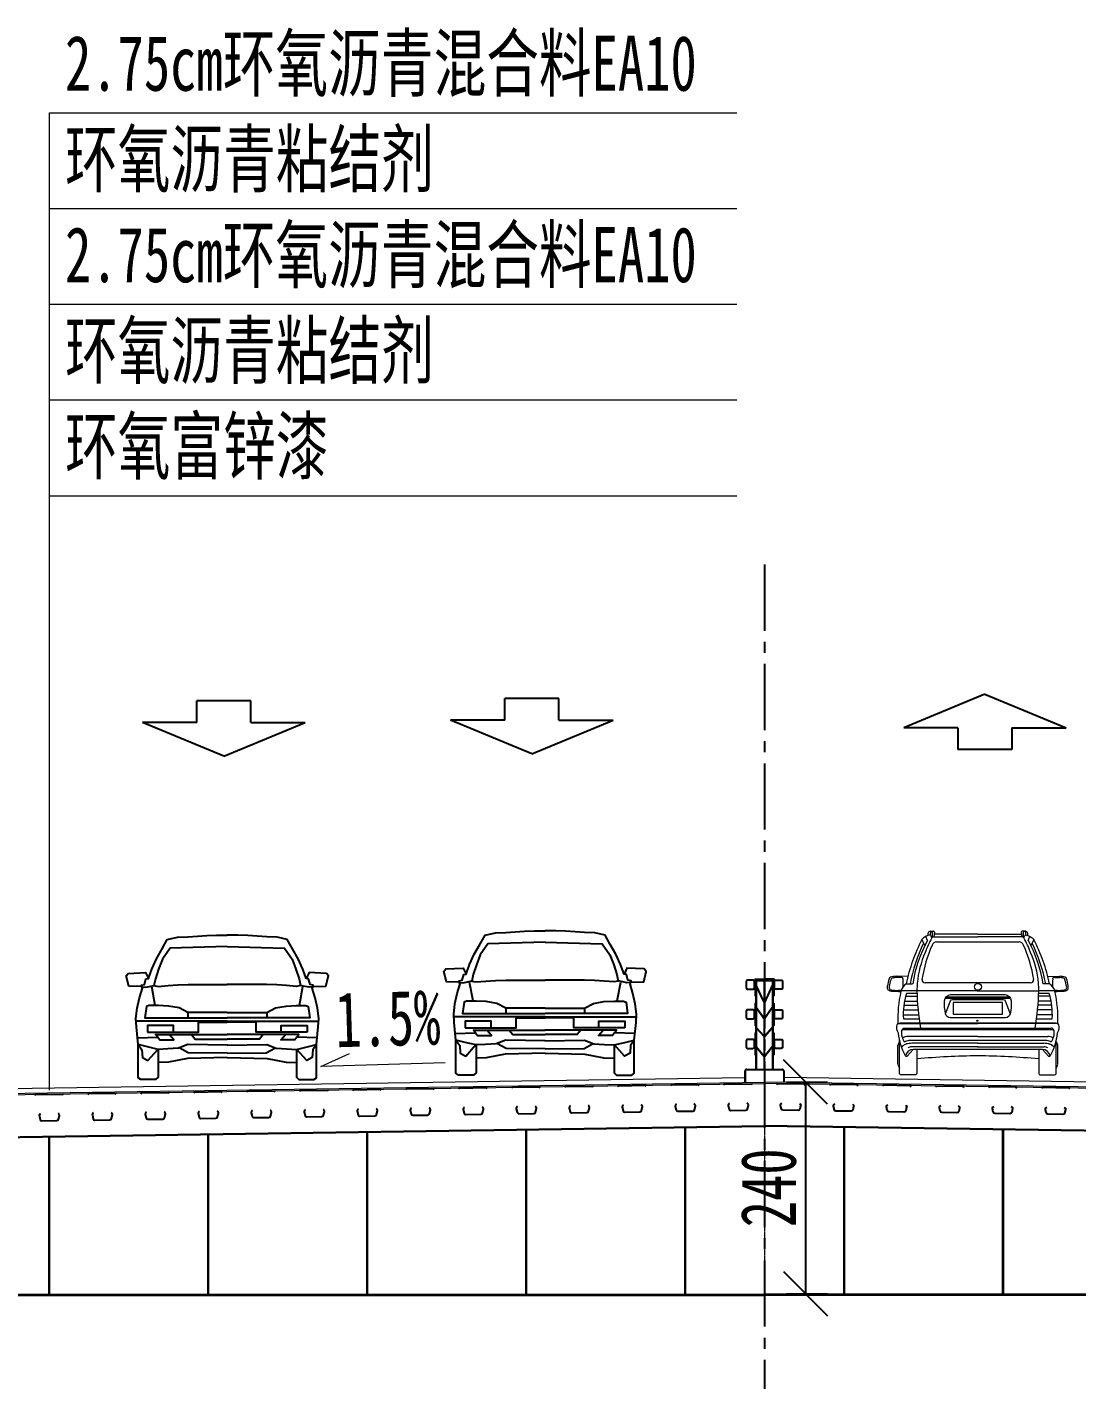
# Model space of a CAD drawing. Extents: x -2611510 to 954358, y -247163 to 181535.
# Drawn here: x 831099 to 842984, y 37988 to 53397 of the extents above; entities that cross this region are included whole.
import ezdxf

# ---------------------------------------------------------------- set-up
doc = ezdxf.new("R2010")
doc.units = 0
doc.linetypes.add('CENTER', pattern=[2, 1.25, -0.25, 0.25, -0.25])
doc.linetypes.add('CENTER2', pattern=[1.125, 0.75, -0.125, 0.125, -0.125])
doc.layers.get('Defpoints').update_dxf_attribs({"color": 8})
doc.layers.add('Dim', color=4, linetype='Continuous')
doc.layers.add('车', color=4, linetype='Continuous')
for name, color, linetype, lineweight in [('中心线', 2, 'CENTER', 15), ('文字', 7, 'Continuous', 15), ('标注', 3, 'Continuous', 18), ('钢板粗线', 1, 'Continuous', 25), ('钢板细线', 6, 'Continuous', 15)]:
    doc.layers.add(name, color=color, linetype=linetype, lineweight=lineweight)
doc.styles.add('fs', font='仿宋_GB2312.TTF', dxfattribs={"width": 0.7})
doc.styles.get("Standard").update_dxf_attribs({"font": '仿宋_GB2312.TTF', "width": 0.7})
doc.dimstyles.new('250-1', dxfattribs={"dimscale": 250, "dimtxt": 2.5, "dimasz": 2, "dimexe": 1, "dimexo": 1, "dimgap": 0, "dimtad": 0, "dimdec": 0, "dimlfac": 0.1, "dimrnd": 0.1, "dimzin": 12, "dimdsep": 46, "dimtxsty": 'Standard', "dimblk": 'OBLIQUE', "dimcen": -1, "dimclrd": 4, "dimclre": 256, "dimclrt": 4, "dimadec": 4, "dimazin": 0, "dimtp": 2, "dimtm": 3, "dimtfac": 0.5, "dimtdec": 0, "dimtmove": 2, "dimatfit": 3, "dimldrblk": 'OBLIQUE', "dimfxl": 5, "dimfxlon": 1, "dimtvp": 0.7, "dimtolj": 1, "dimtzin": 12, "dimarcsym": 0})

# ---------------------------------------------------------------- blocks, each defined once
blk = doc.blocks.new('CAMRY-F')
at = {"color": 150}
for p, q in [((-0.718, 0.751), (-0.754, 0.941)), ((0.747, 0.751), (0.783, 0.941))]:
    blk.add_line(p, q, dxfattribs=at)
for points in [[(0.015, 0.347), (-0.386, 0.352), (-0.482, 0.317), (-0.591, 0.308), (-0.687, 0.304), (-0.797, 0.33), (-0.893, 0.352), (-0.91, 0.531), (-0.914, 0.618), (-0.901, 0.723), (-0.879, 0.827), (-0.849, 0.924), (-0.858, 0.941), (-0.988, 0.945), (-1.015, 1.05), (-0.993, 1.076), (-0.818, 1.085), (-0.788, 1.024), (-0.753, 1.12), (-0.705, 1.225), (-0.648, 1.325), (-0.596, 1.421), (-0.491, 1.443), (-0.386, 1.447), (-0.29, 1.452), (-0.194, 1.46), (-0.094, 1.465), (0.014, 1.465)], [(0.013, 0.347), (0.415, 0.352), (0.511, 0.317), (0.62, 0.308), (0.716, 0.304), (0.825, 0.33), (0.921, 0.352), (0.939, 0.531), (0.943, 0.618), (0.93, 0.723), (0.908, 0.827), (0.878, 0.924), (0.886, 0.941), (1.017, 0.945), (1.043, 1.05), (1.021, 1.076), (0.847, 1.085), (0.817, 1.024), (0.782, 1.12), (0.734, 1.225), (0.677, 1.325), (0.624, 1.421), (0.52, 1.443), (0.415, 1.447), (0.319, 1.452), (0.223, 1.46), (0.123, 1.465), (0.014, 1.465)], [(0.014, 1.349), (-0.568, 1.331), (-0.644, 1.221), (-0.684, 1.117), (-0.716, 1.021), (-0.731, 0.951), (-0.688, 0.944), (-0.588, 0.951), (-0.489, 0.959), (-0.385, 0.964), (-0.284, 0.961), (0.014, 0.961)], [(0.014, 1.349), (0.596, 1.331), (0.673, 1.221), (0.712, 1.117), (0.745, 1.021), (0.759, 0.951), (0.717, 0.944), (0.616, 0.951), (0.517, 0.959), (0.414, 0.964), (0.313, 0.961), (0.014, 0.961)], [(-0.859, 0.939), (-0.859, 0.956), (-0.827, 0.964), (-0.812, 1.021), (-0.788, 1.024)], [(0.888, 0.939), (0.888, 0.956), (0.856, 0.964), (0.841, 1.021), (0.817, 1.024)], [(-0.859, 0.939), (-0.817, 0.936), (-0.775, 0.944), (-0.731, 0.954)], [(0.888, 0.939), (0.846, 0.936), (0.804, 0.944), (0.759, 0.954)], [(-0.386, 0.679), (-0.476, 0.727), (-0.583, 0.744), (-0.686, 0.749), (-0.783, 0.749), (-0.808, 0.739), (-0.824, 0.624), (-0.386, 0.624)], [(0.415, 0.679), (0.505, 0.727), (0.612, 0.744), (0.715, 0.749), (0.812, 0.749), (0.837, 0.739), (0.852, 0.624), (0.414, 0.624)], [(0.014, 0.589), (-0.911, 0.589)], [(-0.533, 0.479), (-0.279, 0.479), (-0.279, 0.579), (0.014, 0.579)], [(0.014, 0.679), (-0.386, 0.679), (-0.386, 0.624), (0.014, 0.624)], [(0.014, 0.679), (0.415, 0.679), (0.415, 0.624), (0.014, 0.624)], [(0.014, 0.589), (0.94, 0.589)], [(0.562, 0.479), (0.307, 0.479), (0.307, 0.579), (0.014, 0.579)], [(-0.899, 0.422), (-0.692, 0.426), (-0.714, 0.456), (0.014, 0.456)], [(-0.692, 0.426), (-0.671, 0.4), (-0.53, 0.399), (-0.576, 0.456)], [(-0.35, 0.456), (-0.312, 0.409), (0.014, 0.409)], [(0.378, 0.456), (0.341, 0.409), (0.014, 0.409)], [(0.928, 0.422), (0.72, 0.426), (0.742, 0.456), (0.014, 0.456)], [(0.72, 0.426), (0.7, 0.4), (0.559, 0.399), (0.605, 0.456)], [(-0.687, 0.304), (-0.687, 0.02), (-0.714, -0.002), (-0.866, -0.002), (-0.893, 0.016), (-0.893, 0.352)], [(-0.893, 0.352), (-0.853, 0.299), (-0.849, 0.221), (-0.792, 0.19), (-0.692, 0.304)], [(0.014, 0.264), (-0.382, 0.269), (-0.469, 0.317)], [(0.014, 0.264), (0.411, 0.269), (0.498, 0.317)], [(0.716, 0.304), (0.716, 0.02), (0.742, -0.002), (0.895, -0.002), (0.921, 0.016), (0.921, 0.352)], [(0.921, 0.352), (0.882, 0.299), (0.878, 0.221), (0.821, 0.19), (0.72, 0.304)], [(0.014, 0.222), (-0.39, 0.212), (-0.478, 0.195), (-0.583, 0.173), (-0.687, 0.169)], [(0.014, 0.222), (0.419, 0.212), (0.507, 0.195), (0.612, 0.173), (0.716, 0.169)]]:
    blk.add_lwpolyline(points, dxfattribs=at)
for points in [[(-0.796, 0.479), (-0.533, 0.479), (-0.533, 0.547), (-0.796, 0.547)], [(0.825, 0.479), (0.562, 0.479), (0.562, 0.547), (0.825, 0.547)]]:
    blk.add_lwpolyline(points, close=True, dxfattribs=at)
blk = doc.blocks.new('A$C1F375032')
at = {"layer": '车', "ltscale": 1000}
for p, q in [((-0.838, 1.048), (-0.838, 1.716)), ((-0.838, 1.716), (0.838, 1.716)), ((0.838, 1.048), (0.838, 1.716)), ((0, 0), (-2.524, 1.048)), ((-0.838, 1.048), (-2.524, 1.048)), ((0, 0), (2.524, 1.048)), ((0.838, 1.048), (2.524, 1.048))]:
    blk.add_line(p, q, dxfattribs=at)
blk = doc.blocks.new('小车')
at = {"layer": '标注', "color": 150}
for p, q in [((-0.486, 1.289), (-0.489, 1.252)), ((-0.486, 1.289), (-0.454, 1.289)), ((-0.443, 1.281), (-0.451, 1.231)), ((0, 1.258), (0.447, 1.258)), ((0.443, 1.281), (0.451, 1.231)), ((0.486, 1.289), (0.455, 1.289)), ((0.487, 1.289), (0.489, 1.252)), ((-0.517, 1.196), (-0.534, 1.237)), ((-0.451, 1.231), (0, 1.231)), ((0, 1.231), (0, 1.231)), ((0.517, 1.196), (0.534, 1.237)), ((-0.926, 0.7), (-0.925, 0.73)), ((-0.717, 0.827), (-0.838, 0.828)), ((-0.79, 0.816), (-0.838, 0.816)), ((-0.735, 0.752), (-0.668, 0.752)), ((0, 0.76), (-0.539, 0.76)), ((0.539, 0.76), (0, 0.76)), ((0.735, 0.752), (0.668, 0.752)), ((0.717, 0.827), (0.838, 0.828)), ((0.79, 0.816), (0.838, 0.816)), ((0.926, 0.7), (0.925, 0.73)), ((-0.75, 0.575), (-0.618, 0.575)), ((-0.74, 0.623), (-0.622, 0.623)), ((-0.624, 0.653), (-0.732, 0.653)), ((0.751, 0.575), (0.619, 0.575)), ((0.74, 0.623), (0.623, 0.623)), ((-0.762, 0.485), (-0.613, 0.485)), ((-0.757, 0.531), (-0.616, 0.531)), ((0.764, 0.435), (0.608, 0.435)), ((0.762, 0.485), (0.613, 0.485)), ((0.758, 0.531), (0.616, 0.531)), ((-0.82, 0.343), (0, 0.343)), ((-0.763, 0.392), (-0.602, 0.391)), ((-0.003, 0.297), (0.752, 0.297)), ((0.82, 0.343), (0, 0.343)), ((-0.802, -0.17), (-0.801, 0.175)), ((0, 0.213), (-0.717, 0.213)), ((0, 0.142), (-0.677, 0.142)), ((0, 0.213), (0.718, 0.213)), ((0, 0.142), (0.677, 0.142)), ((0.802, -0.17), (0.802, 0.175)), ((-0.818, -0.073), (-0.818, 0.122)), ((-0.774, 0.108), (-0.78, 0.101)), ((-0.774, 0.108), (-0.776, 0.106)), ((-0.774, 0.108), (-0.774, 0.108)), ((-0.624, 0.08), (-0.624, -0.166)), ((-0.003, 0.106), (0.678, 0.106)), ((0.625, 0.08), (0.625, -0.166)), ((0.774, 0.108), (0.777, 0.106)), ((0.774, 0.108), (0.774, 0.108)), ((0.819, -0.073), (0.819, 0.122)), ((-0.635, -0.182), (-0.787, -0.182)), ((0.636, -0.182), (0.787, -0.182))]:
    blk.add_line(p, q, dxfattribs=at)
for points in [[(0, 1.258), (-0.447, 1.258)], [(0.424, 1.178), (0, 1.178), (-0.424, 1.178)], [(0.451, 1.231), (0, 1.231)], [(0.006, 0.68), (-0.624, 0.68)], [(-0.332, 0.605), (0, 0.605), (0.332, 0.605)], [(-0.324, 0.619), (0, 0.619), (0.324, 0.619)], [(-0.006, 0.68), (0.624, 0.68)], [(-0.764, 0.435), (-0.607, 0.435)]]:
    blk.add_lwpolyline(points, dxfattribs=at)
for points in [[(-0.452, 1.231, 0.172866), (-0.471, 1.221, 0.047073), (-0.54, 1.071, 0.079972), (-0.621, 0.759, 0.011505), (-0.624, 0.68), (-0.765, 0.68, 0.145591), (-0.789, 0.673, 0.061623), (-0.82, 0.343, 0.061623)], [(-0.543, 1.146), (-0.555, 1.166), (-0.574, 1.204, 0.063342), (-0.735, 0.751, 0.063342)], [(0.82, 0.343, 0.061623), (0.789, 0.673, 0.145591), (0.765, 0.68), (0.624, 0.68, 0.011505), (0.622, 0.759, 0.079972), (0.54, 1.071, 0.047073), (0.471, 1.221, -0.116952), (0.489, 1.252, -0.181877), (0.574, 1.204), (0.555, 1.166), (0.544, 1.146)], [(0.735, 0.751, 0.063342), (0.574, 1.204, 0.063342)], [(-0.33, 0.444), (-0.28, 0.576, -0.327516), (-0.259, 0.589), (0, 0.589), (0.259, 0.589, -0.327516), (0.28, 0.576), (0.33, 0.444)], [(0.602, 0.391), (0.763, 0.392, 0.07958), (0.732, 0.653), (0.625, 0.653)], [(0.741, 0.012, 0.343237), (0.662, 0.08), (0, 0.08), (-0.662, 0.08), (-0.724, 0.01, -0.537894), (-0.74, 0.013, -0.109459), (-0.812, 0.246, -0.241867), (-0.827, 0.331, -0.331193), (-0.814, 0.346, -0.075367), (-0.793, 0.351), (0, 0.351), (0.793, 0.351, -0.075367), (0.814, 0.346, -0.331193), (0.827, 0.331, -0.241867), (0.812, 0.246, -0.109459), (0.74, 0.013, -0.537894), (0.724, 0.01), (0.662, 0.08)], [(-0.779, 0.275, -0.118814), (-0.74, 0.284), (0, 0.284), (0.741, 0.284, -0.118814), (0.779, 0.275, -0.156607), (0.75, 0.152, 0.178906), (0.707, 0.169), (0, 0.169), (-0.707, 0.169, 0.178906), (-0.75, 0.152, -0.156607), (-0.779, 0.275, -0.35687), (-0.751, 0.297), (0.003, 0.297)], [(0.003, 0.106), (-0.678, 0.106, 0.143263), (-0.717, 0.095)], [(0.625, -0.018, 0.018849), (0, 0.014, 0.018849), (-0.624, -0.018, 0.018849)]]:
    blk.add_lwpolyline(points, format="xyb", dxfattribs=at)
blk.add_lwpolyline([(-0.33, 0.444, -0.069548), (-0.341, 0.577, -0.383803), (-0.277, 0.641), (0, 0.641), (0.277, 0.641, -0.383803), (0.342, 0.577, -0.069548), (0.331, 0.444, -0.366402), (0.283, 0.404), (0, 0.404), (-0.283, 0.404, -0.366402)], format="xyb", close=True, dxfattribs=at)
blk.add_lwpolyline([(0.254, 0.56), (0, 0.56), (-0.254, 0.56), (-0.254, 0.44), (0, 0.44), (0.254, 0.44)], close=True, dxfattribs=at)
for centre, radius in [((0.001, 0.72), 0.0355), ((-0.005, 0.373), 0.00548)]:
    blk.add_circle(centre, radius, dxfattribs=at)
for centre, radius, start, end in [((-0.49, 1.264), 0.0223, 139.4552, 173.2019), ((-0.482, 1.264), 0.0298, 173.2019, 212.2235), ((-0.486, 1.261), 0.0276, 112.4906, 139.4552), ((-0.483, 1.256), 0.0331, 94.2343, 112.4906), ((-0.484, 1.268), 0.0213, 51.4785, 94.2343), ((-0.495, 1.254), 0.0389, 34.5705, 51.4785), ((-0.746, 1.27), 0.283, 350.7165, 1.2227), ((-0.454, 1.277), 0.0117, 18.0542, 90), ((0.455, 1.277), 0.0117, 90, 161.9458), ((0.496, 1.254), 0.0389, 128.5215, 145.4295), ((0.746, 1.27), 0.283, 178.7773, 189.2835), ((0.485, 1.268), 0.0213, 85.7657, 128.5215), ((0.484, 1.256), 0.0331, 67.5094, 85.7657), ((0.486, 1.261), 0.0276, 40.5448, 67.5094), ((0.49, 1.264), 0.0223, 6.7981, 40.5448), ((0.482, 1.264), 0.0298, 327.7765, 6.7981), ((0.968, 0.428), 1.694, 154.1415, 169.0056), ((0.724, 0.525), 1.41, 151.5982, 170.7551), ((-0.469, 1.115), 0.138, 98.4526, 139.685), ((0.826, 0.573), 1.416, 156.132, 170.9153), ((-0.545, 1.199), 0.077, 16.7771, 43.4594), ((-0.416, 1.123), 0.0571, 95.8138, 156.132), ((0.416, 1.123), 0.0571, 23.868, 84.1862), ((0.447, 1.199), 0.0322, 42.4212, 81.6514), ((-0.826, 0.573), 1.416, 9.0847, 23.868), ((-0.723, 0.525), 1.41, 9.2449, 28.4018), ((-0.967, 0.428), 1.694, 10.9944, 25.8585), ((-0.902, 0.705), 0.0248, 191.3176, 232.6477), ((-0.64, 0.706), 0.285, 160.2234, 175.1314), ((-0.883, 0.715), 0.0267, 158.6011, 230.2375), ((-0.887, 0.799), 0.0221, 107.0533, 169.1728), ((-0.521, 0.659), 0.393, 160.5314, 170.4026), ((-0.839, 0.641), 0.187, 89.7894, 107.0533), ((-0.867, 0.787), 0.025, 101.423, 172.2356), ((-0.449, -1.834), 2.678, 98.3463, 99.0847), ((-0.784, 0.799), 0.0178, 1.5287, 115.4928), ((-0.638, 0.623), 0.161, 127.0043, 160.4465), ((-2.582, 0.751), 1.816, 359.084, 1.5287), ((-0.539, 0.793), 0.0327, 173.4394, 270), ((0.539, 0.793), 0.0327, 270, 6.5606), ((0.638, 0.623), 0.161, 19.5535, 52.9957), ((2.582, 0.751), 1.816, 178.4713, 180.916), ((0.784, 0.799), 0.0178, 64.5072, 178.4713), ((0.839, 0.641), 0.187, 72.9467, 90.2106), ((0.45, -1.834), 2.678, 80.9153, 81.6537), ((0.867, 0.787), 0.025, 7.7644, 78.577), ((0.521, 0.659), 0.393, 9.5974, 19.4686), ((0.887, 0.799), 0.0221, 10.8272, 72.9467), ((0.884, 0.715), 0.0267, 309.7625, 21.3989), ((0.64, 0.706), 0.285, 4.8686, 19.7766), ((0.902, 0.705), 0.0248, 307.3523, 348.6824), ((-0.881, 0.763), 0.0857, 245.3071, 268.1339), ((-0.87, 0.751), 0.0645, 241.9378, 269.4387), ((-0.776, 2.219), 1.546, 265.9839, 269.5091), ((-0.834, 0.951), 0.267, 261.9923, 269.0143), ((-0.836, 1.036), 0.352, 269.6452, 278.1952), ((0.069, 0.425), 0.833, 164.1157, 182.3158), ((2.029, 0.742), 2.654, 181.3371, 189.6393), ((-2.029, 0.742), 2.654, 350.3607, 358.6629), ((0.836, 1.036), 0.352, 261.8048, 270.3548), ((0.776, 2.219), 1.546, 270.4909, 274.0161), ((0.834, 0.951), 0.267, 270.9857, 278.0077), ((0.87, 0.751), 0.0645, 270.5613, 298.0622), ((0.881, 0.763), 0.0857, 271.8661, 294.6929), ((0.752, 0.269), 0.0282, 11.4402, 90), ((-0.748, 0.111), 0.0709, 138.3966, 170.8829), ((-0.717, 0.128), 0.0849, 90, 126.6234), ((-0.677, -0.091), 0.233, 90, 104.0668), ((0.677, -0.091), 0.233, 75.9332, 90), ((0.718, 0.128), 0.0849, 53.3766, 90), ((0.749, 0.111), 0.0709, 9.1171, 41.6034), ((-0.715, 0.06), 0.0767, 104.0668, 141.1478), ((-0.658, -0.004), 0.084, 92.694, 168.4705), ((0.678, 0.033), 0.0737, 57.3884, 90), ((0.715, 0.06), 0.0767, 38.8522, 75.9332), ((-0.725, -0.056), 0.0947, 190.7253, 215.5303), ((0.726, -0.056), 0.0947, 324.4697, 349.2747), ((-0.787, -0.167), 0.0149, 189.4848, 270), ((-0.641, -0.166), 0.0171, 290.6939, 0), ((0.642, -0.166), 0.0171, 180, 249.3061), ((0.787, -0.167), 0.0149, 270, 350.5152)]:
    blk.add_arc(centre, radius, start, end, dxfattribs=at)
blk = doc.blocks.new('_Oblique')
at = {"color": 0, "linetype": 'ByBlock', "lineweight": -2}
blk.add_line((-0.5, -0.5), (0.5, 0.5), dxfattribs=at)
blk = doc.blocks.new('*D367')
at = {"layer": 'Defpoints', "color": 0}
for p in [(839447, 41459), (839447, 39064), (839912, 39064)]:
    blk.add_point(p, dxfattribs=at)
at = {"layer": 'Dim', "lineweight": -2}
for p, q in [((839697, 41459), (840162, 41459)), ((839697, 39064), (840162, 39064))]:
    blk.add_line(p, q, dxfattribs=at)
at = {"layer": 'Dim', "color": 4, "lineweight": -2}
blk.add_line((839912, 41459), (839912, 39064), dxfattribs=at)
at = {"layer": 'Dim', "color": 4, "lineweight": -2, "xscale": 500, "yscale": 500, "zscale": 500}
for p, rotation in [((839912, 41459), 90), ((839912, 39064), 270)]:
    blk.add_blockref('_Oblique', p, dxfattribs=dict(at, rotation=rotation))
at = {"layer": 'Dim', "color": 4, "insert": (839495, 40262), "char_height": 625, "attachment_point": 5, "rotation": 90}
blk.add_mtext('\\A1;240', dxfattribs=at)
blk = doc.blocks.new('U型肋1')
at = {"layer": 'Defpoints'}
blk.add_line((-160, 0), (160, 0), dxfattribs=at)
at = {"layer": '钢板粗线', "color": 6}
for p, q in [((148, -10), (160, 0)), ((-148, -10), (-160, 0))]:
    blk.add_line(p, q, dxfattribs=at)
blk.add_lwpolyline([(-99, -220, 0.414266), (-114, -245), (-104, -285, 0.348876), (-85, -300), (85, -300, 0.348876), (104, -285), (114, -245, 0.414091), (99, -220, 0.414091)], format="xyb", dxfattribs=at)
blk = doc.blocks.new('中护栏')
at = {"color": 1}
for p, q in [((-110, 1030), (0, 1030)), ((-110, 1030), (-110, 840)), ((-100, 1020), (0, 1020)), ((-100, 1020), (-100, 10)), ((-100, 1008), (100, 1008)), ((-88, 1008), (-88, 10)), ((-2, 774), (-88, 958)), ((-2, 765), (-88, 948)), ((-2, 755), (-88, 939)), ((-2, 10), (-2, 1008)), ((110, 1030), (0, 1030)), ((0, 1020), (0, 1030)), ((100, 1020), (0, 1020)), ((0, 10), (0, 1008)), ((3, 10), (3, 1008)), ((3, 774), (88, 958)), ((3, 765), (88, 948)), ((3, 755), (88, 939)), ((88, 1008), (88, 10)), ((100, 1020), (100, 10)), ((110, 1030), (110, 840)), ((-110, 840), (-100, 840)), ((100, 840), (110, 840)), ((-110, 755), (-110, 505)), ((-110, 755), (-100, 755)), ((-2, 590), (-88, 712)), ((-2, 583), (-88, 705)), ((0, 573), (-88, 698)), ((0, 573), (88, 698)), ((3, 590), (88, 712)), ((3, 583), (88, 705)), ((100, 755), (110, 755)), ((110, 755), (110, 505)), ((-110, 505), (-100, 505)), ((-2, 386), (-88, 481)), ((-2, 380), (-88, 475)), ((-2, 374), (-88, 469)), ((3, 386), (88, 481)), ((3, 380), (88, 475)), ((3, 374), (88, 469)), ((100, 505), (110, 505)), ((-110, 420), (-110, 170)), ((-110, 420), (-100, 420)), ((100, 420), (110, 420)), ((110, 420), (110, 170)), ((-110, 170), (-100, 170)), ((-2, 160), (-88, 265)), ((-2, 154), (-88, 259)), ((-2, 147), (-88, 253)), ((3, 160), (88, 265)), ((3, 154), (88, 259)), ((3, 147), (88, 253)), ((100, 170), (110, 170)), ((-200, 10), (200, 10)), ((-200, 0), (200, 0)), ((-225, -15), (-225, -140)), ((-215, -15), (-215, -140)), ((215, -15), (215, -140)), ((225, -15), (225, -140))]:
    blk.add_line(p, q, dxfattribs=at)
for points in [[(-210, 1000), (-210, 930, 0.414214), (-190, 910), (-130, 910, 0.414214), (-110, 930), (-110, 1000, 0.414214), (-130, 1020), (-190, 1020, 0.414214)], [(-202, 1000), (-202, 930, 0.414214), (-190, 918), (-130, 918, 0.414214), (-118, 930), (-118, 1000, 0.414214), (-130, 1012), (-190, 1012, 0.414214)], [(210, 1000), (210, 930, -0.414214), (190, 910), (130, 910, -0.414214), (110, 930), (110, 1000, -0.414214), (130, 1020), (190, 1020, -0.414214)], [(202, 1000), (202, 930, -0.414214), (190, 918), (130, 918, -0.414214), (118, 930), (118, 1000, -0.414214), (130, 1012), (190, 1012, -0.414214)], [(-210, 665), (-210, 595, 0.414214), (-190, 575), (-130, 575, 0.414214), (-110, 595), (-110, 665, 0.414214), (-130, 685), (-190, 685, 0.414214)], [(-202, 665), (-202, 595, 0.414214), (-190, 583), (-130, 583, 0.414214), (-118, 595), (-118, 665, 0.414214), (-130, 677), (-190, 677, 0.414214)], [(210, 665), (210, 595, -0.414214), (190, 575), (130, 575, -0.414214), (110, 595), (110, 665, -0.414214), (130, 685), (190, 685, -0.414214)], [(202, 665), (202, 595, -0.414214), (190, 583), (130, 583, -0.414214), (118, 595), (118, 665, -0.414214), (130, 677), (190, 677, -0.414214)], [(-210, 330), (-210, 260, 0.414214), (-190, 240), (-130, 240, 0.414214), (-110, 260), (-110, 330, 0.414214), (-130, 350), (-190, 350, 0.414214)], [(-202, 330), (-202, 260, 0.414214), (-190, 248), (-130, 248, 0.414214), (-118, 260), (-118, 330, 0.414214), (-130, 342), (-190, 342, 0.414214)], [(210, 330), (210, 260, -0.414214), (190, 240), (130, 240, -0.414214), (110, 260), (110, 330, -0.414214), (130, 350), (190, 350, -0.414214)], [(202, 330), (202, 260, -0.414214), (190, 248), (130, 248, -0.414214), (118, 260), (118, 330, -0.414214), (130, 342), (190, 342, -0.414214)]]:
    blk.add_lwpolyline(points, format="xyb", close=True, dxfattribs=at)
for centre, radius, start, end in [((-200, -15), 25, 90, 180), ((-200, -15), 15, 90, 180), ((200, -15), 25, 360, 90), ((200, -15), 15, 360, 90)]:
    blk.add_arc(centre, radius, start, end, dxfattribs=at)

msp = doc.modelspace()

# ---------------------------------------------------------------- linework, layer by layer
at = {"color": 6, "linetype": 'CENTER2', "ltscale": 1000}
msp.add_line((839446.7, 47316), (839446.7, 37987.7), dxfattribs=at)
at = {"layer": 'Defpoints'}
for p in [(829857.4, 40818.8), (849036, 40818.8)]:
    msp.add_line(p, (839446.7, 40962.6), dxfattribs=at)
at = {"layer": '中心线', "ltscale": 0.3}
msp.add_line((839446.7, 41753.7), (839446.7, 38824.2), dxfattribs=at)
at = {"layer": '文字'}
for p, q in [((831352.1, 41365.3), (831352.1, 52428.3)), ((831352.1, 52428.3), (839134.6, 52428.3)), ((831352.1, 51345), (839134.6, 51345)), ((831352.1, 50261.7), (839134.6, 50261.7)), ((831352.1, 49178.3), (839134.6, 49178.3)), ((831352.1, 48095), (839134.6, 48095)), ((834423.4, 41633.7), (834750.1, 41781.9)), ((835833, 41675), (834423.4, 41633.7))]:
    msp.add_line(p, q, dxfattribs=at)
at = {"layer": '钢板细线'}
for p, q in [((829856.2, 40812.8), (839446.9, 40956.6)), ((829858.6, 40824.8), (839446.9, 40968.6)), ((831340.9, 40835), (831340.9, 39058.7)), ((831352.9, 40835.2), (831352.9, 39058.7)), ((833140.9, 40862), (833140.9, 39058.7)), ((833152.9, 40862.2), (833152.9, 39058.7)), ((834940.9, 40889), (834940.9, 39058.7)), ((834952.9, 40889.2), (834952.9, 39058.7)), ((836740.9, 40916), (836740.9, 39058.7)), ((836752.9, 40916.2), (836752.9, 39058.7)), ((838540.9, 40943), (838540.9, 39058.7)), ((838552.9, 40943.2), (838552.9, 39058.7)), ((849034.8, 40824.8), (839446.5, 40968.6)), ((849037.2, 40812.8), (839446.5, 40956.6)), ((840340.5, 40943.2), (840340.5, 39058.7)), ((840352.5, 40943), (840352.5, 39058.7)), ((842140.5, 40916.2), (842140.5, 39058.7)), ((842152.5, 40916), (842152.5, 39058.7)), ((829558.1, 39058.7), (839446.9, 39058.7)), ((829558.1, 39042.7), (839446.9, 39042.7)), ((849335.3, 39058.7), (839446.5, 39058.7)), ((849335.3, 39042.7), (839446.5, 39042.7))]:
    msp.add_line(p, q, dxfattribs=at)
for points in [[(819447, 41316.3), (825747, 41253.2), (839446.7, 41458.7)], [(827621.7, 41336.3), (839221.7, 41510.3)], [(859446.4, 41316.3), (853146.4, 41253.2), (839446.7, 41458.7)], [(851271.7, 41336.3), (839671.7, 41510.3)], [(819447, 41300.3), (825747, 41237.2), (839447, 41442.7)], [(859446.4, 41300.3), (853146.4, 41237.2), (839446.4, 41442.7)]]:
    msp.add_lwpolyline(points, dxfattribs=at)

# ---------------------------------------------------------------- block references
for name, p, xscale, yscale, zscale in [('CAMRY-F', (836946.8, 41539.9), 1114.105263154488, 1114.105263154488, 1114.105263154488), ('小车', (841863.2, 41740.7), 1105.263157899026, 1105.263157899026, 1105.263157899026), ('CAMRY-F', (833348.8, 41490.5), 1114.105263154488, 1114.105263154488, 1114.105263154488)]:
    msp.add_blockref(name, p, dxfattribs=dict(xscale=xscale, yscale=yscale, zscale=zscale))
at = {"layer": '标注', "color": 7, "xscale": -364.7368421079591, "yscale": 364.7368421079591, "zscale": 364.7368421052631}
for p in [(833324.2, 45147.4), (836814.3, 45172.9)]:
    msp.add_blockref('A$C1F375032', p, dxfattribs=at)
at = {"layer": '标注', "color": 7, "xscale": 364.7368421079591, "yscale": 364.7368421079591, "zscale": 364.7368421079591, "rotation": 180}
msp.add_blockref('A$C1F375032', (841944.1, 45850.1), dxfattribs=at)
at = {"layer": '标注'}
msp.add_blockref('中护栏', (839446.7, 41595.7), dxfattribs=at)
at = {"layer": '钢板细线', "rotation": 0.8593722436391068}
for p in [(831346.9, 41321.2), (831946.9, 41330.2), (832546.9, 41339.2), (833146.9, 41348.2), (833746.9, 41357.2), (834346.9, 41366.2), (834946.9, 41375.2), (835546.9, 41384.2), (836146.9, 41393.2), (836746.9, 41402.2), (837346.9, 41411.2), (837946.9, 41420.2), (838546.9, 41429.2), (839146.9, 41438.2)]:
    msp.add_blockref('U型肋1', p, dxfattribs=at)
at = {"layer": '钢板细线', "xscale": -1, "rotation": 359.1406277563609}
for p in [(839746.5, 41438.2), (840346.5, 41429.2), (840946.5, 41420.2), (841546.5, 41411.2), (842146.5, 41402.2), (842746.5, 41393.2)]:
    msp.add_blockref('U型肋1', p, dxfattribs=at)

# ---------------------------------------------------------------- texts
at = {"layer": '标注', "color": 7, "style": 'fs', "width": 0.7}
for s, rotation, p in [('2.75cm环氧沥青混合料EA10', 360, (831527.1, 52678.3)), ('环氧沥青粘结剂', 360, (831527.1, 51595)), ('2.75cm环氧沥青混合料EA10', 360, (831527.1, 50511.7)), ('环氧沥青粘结剂', 360, (831527.1, 49428.3)), ('环氧富锌漆', 360, (831527.1, 48345)), ('1.5%%%', 1.67899, (834594.5, 41852.1))]:
    msp.add_text(s, height=625, rotation=rotation, dxfattribs=at).set_placement(p)

# ---------------------------------------------------------------- dimensions: what is measured, and where the dimension line sits
at = {"layer": 'Dim'}
dim = msp.add_linear_dim(base=(839911.7, 39064.4), p1=(839446.7, 41458.7), p2=(839446.7, 39064.4), angle=90, text='240', dimstyle='250-1', override={"dimblk": 'Oblique'}, dxfattribs=at)
dim.commit()
dim.dimension.update_dxf_attribs({"geometry": '*D367', "text_midpoint": (839495.5, 40261.6)})

doc.saveas('drawing.dxf')
